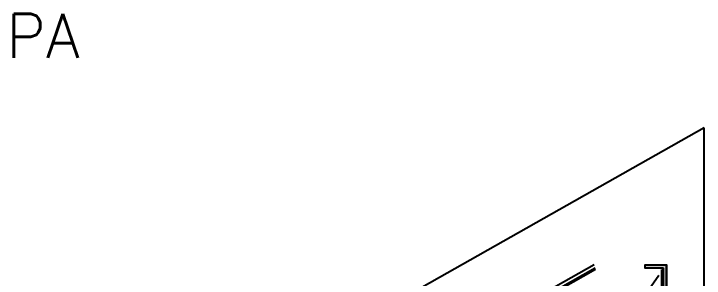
# Model space of a CAD drawing. Header units: millimetres. Extents: x 403 to 619, y 594 to 709.
# Drawn here: x 518.8 to 619.5, y 670.9 to 709.4 of the extents above; entities that cross this region are included whole.
import ezdxf

# ---------------------------------------------------------------- set-up
doc = ezdxf.new("R2010")
doc.units = ezdxf.units.MM
doc.linetypes.add('HIDDEN', pattern=[9.525, 6.35, -3.175])
doc.layers.add('COTAS', color=6, linetype='Continuous')
doc.layers.add('Hatch', color=252, linetype='Continuous')
doc.styles.get("Standard").update_dxf_attribs({"font": 'txt.shx'})

msp = doc.modelspace()

# ---------------------------------------------------------------- hatches: boundary and pattern name
at = {"layer": 'Hatch'}
h = msp.add_hatch(color=256, dxfattribs=at)
h.dxf.hatch_style = 1
h.paths.add_polyline_path([(610.589582, 603.720915), (610.589582, 604.220915), (613.489582, 604.220915), (613.489582, 672.320915), (610.873271, 672.320915), (610.873271, 672.820915), (613.989582, 672.820915), (613.989582, 603.720915)])

# ---------------------------------------------------------------- linework, layer by layer
at = {"color": 253}
for p, q in [((619.489582, 692.790915), (529.589582, 642.040915)), ((619.489582, 594.220915), (619.489582, 692.790915)), ((603.570414, 672.320915), (589.894007, 664.600363)), ((603.622967, 672.120915), (589.992326, 664.426198)), ((613.289582, 604.420915), (613.289582, 672.120915)), ((613.489582, 604.220915), (613.489582, 672.320915)), ((613.989582, 603.720915), (613.989582, 672.820915))]:
    msp.add_line(p, q, dxfattribs=at)
msp.add_lwpolyline([(603.439029, 672.820915), (538.789582, 636.325259)], dxfattribs=at)
for points in [[(610.589582, 603.720915), (610.589582, 604.220915), (613.489582, 604.220915), (613.489582, 672.320915), (610.873271, 672.320915), (610.873271, 672.820915), (613.989582, 672.820915), (613.989582, 603.720915), (610.589582, 603.720915), (610.589582, 604.220915)], [(613.489582, 672.320915), (613.489582, 604.220915), (610.589582, 604.220915), (610.589582, 604.420915), (613.289582, 604.420915), (613.289582, 672.120915)]]:
    msp.add_lwpolyline(points)
at = {"layer": 'COTAS', "linetype": 'HIDDEN'}
msp.add_line((565.589582, 604.720915), (612.889582, 671.320915), dxfattribs=at)

# ---------------------------------------------------------------- texts
msp.add_text('PA', height=6.405268).set_placement((517.664567, 702.990062))

doc.saveas('drawing.dxf')
